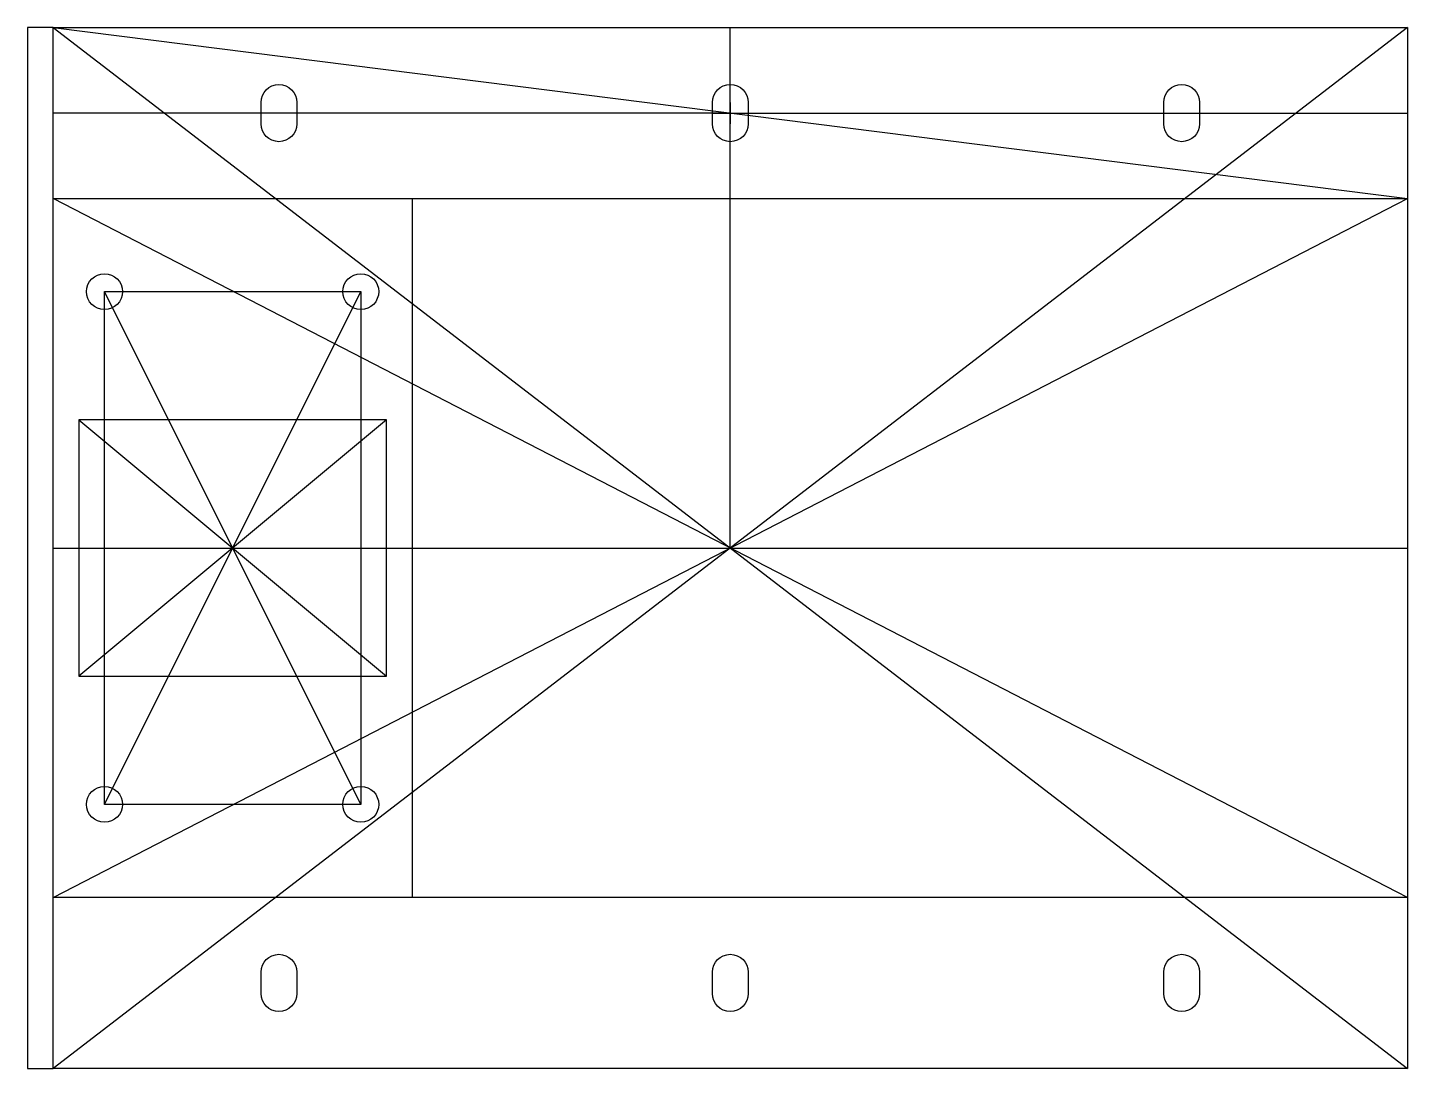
# Model space of a CAD drawing. Header units: millimetres. Extents: x -82 to 79, y -61 to 61.
import ezdxf

# ---------------------------------------------------------------- set-up
doc = ezdxf.new("R2010")
doc.units = ezdxf.units.MM
doc.layers.get('0').update_dxf_attribs({"linetype": 'CONTINUOUS'})

msp = doc.modelspace()

# ---------------------------------------------------------------- linework, layer by layer
for p, q in [((-79.25, 60.9), (-82.25, 60.9)), ((-82.25, 60.9), (-82.25, -60.9)), ((-79.25, 60.9), (79.25, 60.9)), ((-79.25, -60.9), (-79.25, 60.9)), ((-79.25, 60.9), (79.25, -60.9)), ((79.25, 60.9), (-79.25, -60.9)), ((-79.25, 60.9), (79.25, 40.9)), ((-79.25, -60.9), (-79.25, 60.9)), ((0, 0), (0, 60.9)), ((79.25, 60.9), (79.25, -60.9)), ((0, 52.15), (0, 49.65)), ((0, 50.9), (-79.25, 50.9)), ((-2.1, 50.9), (2.1, 50.9)), ((0, 50.9), (79.25, 50.9)), ((-79.25, -40.9), (-79.25, 40.9)), ((-79.25, 40.9), (79.25, 40.9)), ((79.25, -40.9), (-79.25, 40.9)), ((-79.25, -40.9), (79.25, 40.9)), ((-37.25, 40.9), (-37.25, -40.9)), ((79.25, 40.9), (79.25, -40.9)), ((-73.25, -30), (-73.25, 30)), ((-73.25, 30), (-43.25, 30)), ((-43.25, -30), (-73.25, 30)), ((-73.25, -30), (-43.25, 30)), ((-43.25, 30), (-43.25, -30)), ((-40.25, 15), (-76.25, 15)), ((-76.25, 15), (-76.25, -15)), ((-40.25, 15), (-76.25, -15)), ((-76.25, 15), (-40.25, -15)), ((-40.25, -15), (-40.25, 15)), ((-79.25, 0), (79.25, 0)), ((-76.25, -15), (-40.25, -15)), ((-43.25, -30), (-73.25, -30)), ((79.25, -40.9), (-79.25, -40.9)), ((-82.25, -60.9), (-79.25, -60.9)), ((79.25, -60.9), (-79.25, -60.9))]:
    msp.add_line(p, q)
for points in [[(-54.93, 52.15, -1), (-50.73, 52.15), (-50.73, 49.65, -1), (-54.93, 49.65)], [(-2.1, 49.65), (-2.1, 52.15, -1), (2.1, 52.15), (2.1, 49.65, -1)], [(50.73, 52.15, -1), (54.93, 52.15), (54.93, 49.65, -1), (50.73, 49.65)], [(-50.73, -52.15, -1), (-54.93, -52.15), (-54.93, -49.65, -1), (-50.73, -49.65)], [(2.1, -52.15, -1), (-2.1, -52.15), (-2.1, -49.65, -1), (2.1, -49.65)], [(54.93, -52.15, -1), (50.73, -52.15), (50.73, -49.65, -1), (54.93, -49.65)]]:
    msp.add_lwpolyline(points, format="xyb", close=True)
for centre in [(-73.25, 30), (-43.25, 30), (-73.25, -30), (-43.25, -30)]:
    msp.add_circle(centre, 2.1)

doc.saveas('drawing.dxf')
